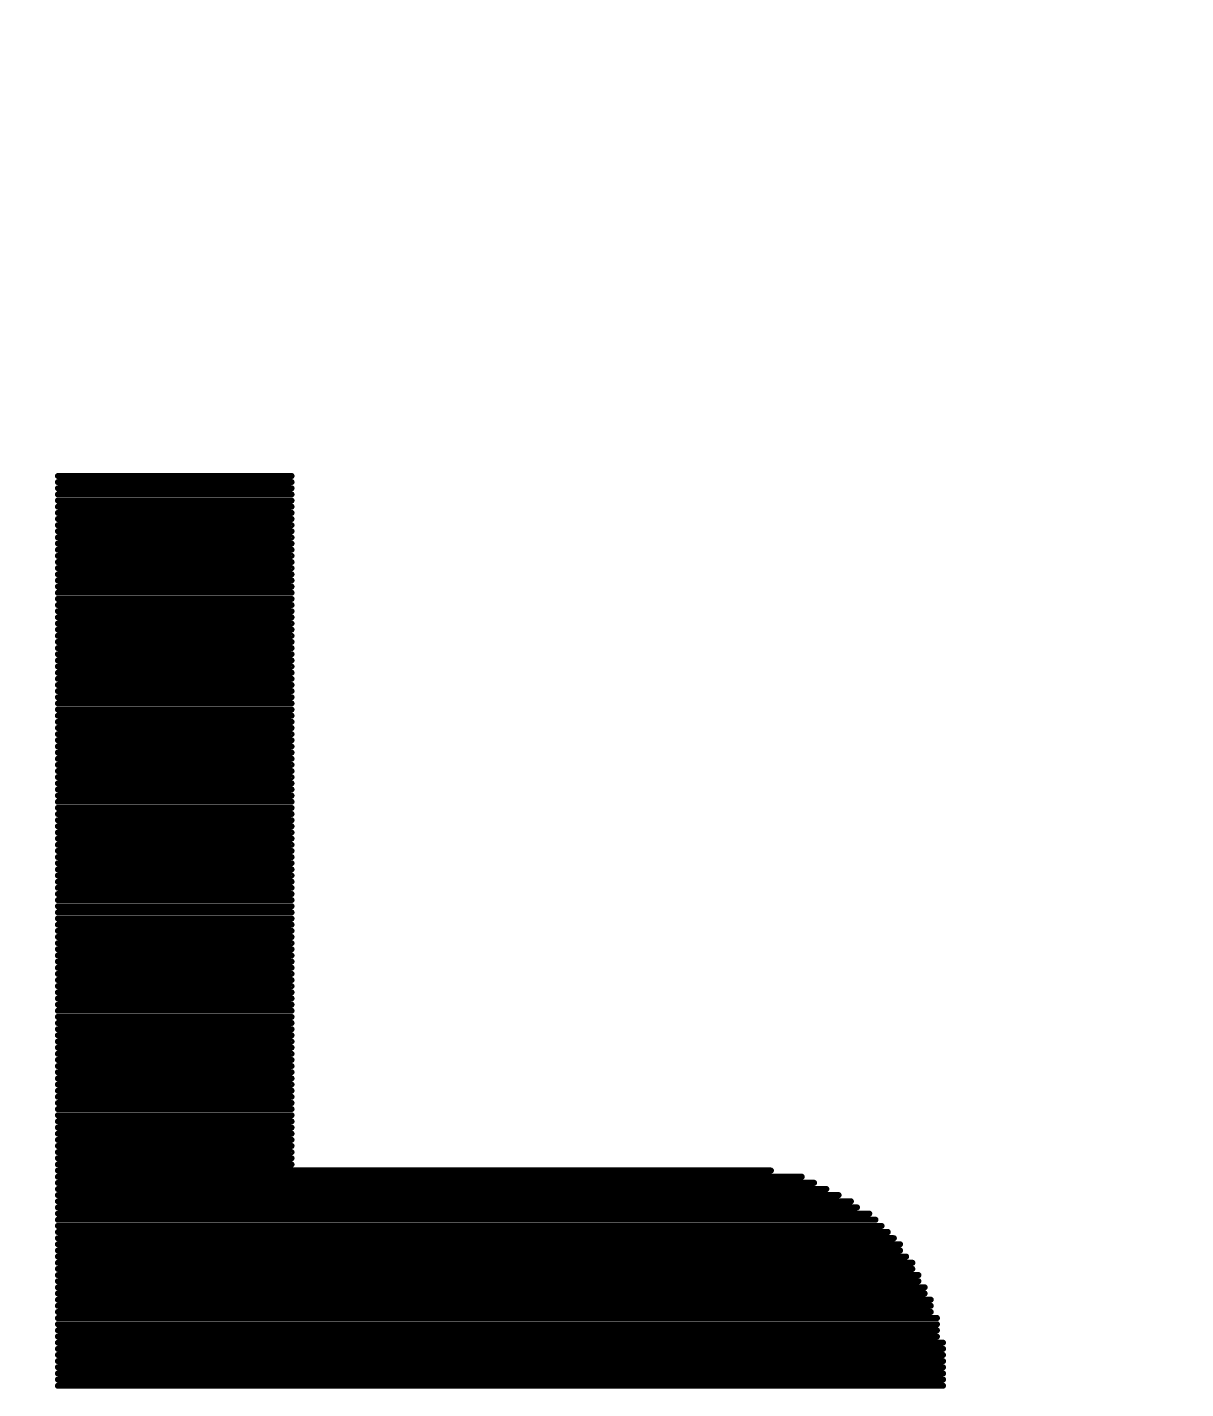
# Model space of a CAD drawing. Header units: millimetres. Extents: x -46.4 to 46.4, y -47.3 to 46.4.
# Drawn here: x -21.236 to -20.039, y -0.213 to 1.193 of the extents above; entities that cross this region are included whole.
import ezdxf

# ---------------------------------------------------------------- set-up
doc = ezdxf.new("R2010")
doc.units = ezdxf.units.MM
doc.layers.add('BottomOverlay', color=54, linetype='Continuous')
doc.layers.add('Mechanical1', color=6, linetype='Continuous')

# ---------------------------------------------------------------- blocks, each defined once
blk = doc.blocks.new('________2')
at = {"layer": 'BottomOverlay', "const_width": 0.00635}
for points in [[(2.7955, -2.2704), (3.0368, -2.2704)], [(2.7955, -2.2767), (3.0368, -2.2767)], [(2.7955, -2.2831), (3.0368, -2.2831)], [(2.7955, -2.2894), (3.0368, -2.2894)], [(2.7955, -2.2958), (3.0368, -2.2958)], [(2.7955, -2.3021), (3.0368, -2.3021)], [(2.7955, -2.3085), (3.0368, -2.3085)], [(2.7955, -2.3148), (3.0368, -2.3148)], [(2.7955, -2.3212), (3.0368, -2.3212)], [(2.7955, -2.3275), (3.0368, -2.3275)], [(2.7955, -2.3339), (3.0368, -2.3339)], [(2.7955, -2.3402), (3.0368, -2.3402)], [(2.7955, -2.3466), (3.0368, -2.3466)], [(2.7955, -2.3529), (3.0368, -2.3529)], [(2.7955, -2.3593), (3.0368, -2.3593)], [(2.7955, -2.3656), (3.0368, -2.3656)], [(2.7955, -2.372), (3.0368, -2.372)], [(2.7955, -2.3783), (3.0368, -2.3783)], [(2.7955, -2.3847), (3.0368, -2.3847)], [(2.7955, -2.391), (3.0368, -2.391)], [(2.7955, -2.3974), (3.0368, -2.3974)], [(2.7955, -2.4037), (3.0368, -2.4037)], [(2.7955, -2.4101), (3.0368, -2.4101)], [(2.7955, -2.4164), (3.0368, -2.4164)], [(2.7955, -2.4228), (3.0368, -2.4228)], [(2.7955, -2.4291), (3.0368, -2.4291)], [(2.7955, -2.4355), (3.0368, -2.4355)], [(2.7955, -2.4418), (3.0368, -2.4418)], [(2.7955, -2.4482), (3.0368, -2.4482)], [(2.7955, -2.4545), (3.0368, -2.4545)], [(2.7955, -2.4609), (3.0368, -2.4609)], [(2.7955, -2.4672), (3.0368, -2.4672)], [(2.7955, -2.4736), (3.0368, -2.4736)], [(2.7955, -2.4799), (3.0368, -2.4799)], [(2.7955, -2.4863), (3.0368, -2.4863)], [(2.7955, -2.4926), (3.0368, -2.4926)], [(2.7955, -2.499), (3.0368, -2.499)], [(2.7955, -2.5053), (3.0368, -2.5053)], [(2.7955, -2.5117), (3.0368, -2.5117)], [(2.7955, -2.518), (3.0368, -2.518)], [(2.7955, -2.5244), (3.0368, -2.5244)], [(2.7955, -2.5307), (3.0368, -2.5307)], [(2.7955, -2.5371), (3.0368, -2.5371)], [(2.7955, -2.5434), (3.0368, -2.5434)], [(2.7955, -2.5498), (3.0368, -2.5498)], [(2.7955, -2.5561), (3.0368, -2.5561)], [(2.7955, -2.5625), (3.0368, -2.5625)], [(2.7955, -2.5688), (3.0368, -2.5688)], [(2.7955, -2.5752), (3.0368, -2.5752)], [(2.7955, -2.5815), (3.0368, -2.5815)], [(2.7955, -2.5879), (3.0368, -2.5879)], [(2.7955, -2.5942), (3.0368, -2.5942)], [(2.7955, -2.6006), (3.0368, -2.6006)], [(2.7955, -2.6069), (3.0368, -2.6069)], [(2.7955, -2.6133), (3.0368, -2.6133)], [(2.7955, -2.6196), (3.0368, -2.6196)], [(2.7955, -2.626), (3.0368, -2.626)], [(2.7955, -2.6323), (3.0368, -2.6323)], [(2.7955, -2.6387), (3.0368, -2.6387)], [(2.7955, -2.645), (3.0368, -2.645)], [(2.7955, -2.6514), (3.0368, -2.6514)], [(2.7955, -2.6577), (3.0368, -2.6577)], [(2.7955, -2.6641), (3.0368, -2.6641)], [(2.7955, -2.6704), (3.0368, -2.6704)], [(2.7955, -2.6768), (3.0368, -2.6768)], [(2.7955, -2.6831), (3.0368, -2.6831)], [(2.7955, -2.6895), (3.0368, -2.6895)], [(2.7955, -2.6958), (3.0368, -2.6958)], [(2.7955, -2.7022), (3.0368, -2.7022)], [(2.7955, -2.7085), (3.0368, -2.7085)], [(2.7955, -2.7149), (3.0368, -2.7149)], [(2.7955, -2.7212), (3.0368, -2.7212)], [(2.7955, -2.7276), (3.0368, -2.7276)], [(2.7955, -2.7339), (3.0368, -2.7339)], [(2.7955, -2.7403), (3.0368, -2.7403)], [(2.7955, -2.7466), (3.0368, -2.7466)], [(2.7955, -2.753), (3.0368, -2.753)], [(2.7955, -2.7593), (3.0368, -2.7593)], [(2.7955, -2.7657), (3.0368, -2.7657)], [(2.7955, -2.772), (3.0368, -2.772)], [(2.7955, -2.7784), (3.0368, -2.7784)], [(2.7955, -2.7847), (3.0368, -2.7847)], [(2.7955, -2.7911), (3.0368, -2.7911)], [(2.7955, -2.7974), (3.0368, -2.7974)], [(2.7955, -2.8038), (3.0368, -2.8038)], [(2.7955, -2.8101), (3.0368, -2.8101)], [(2.7955, -2.8165), (3.0368, -2.8165)], [(2.7955, -2.8228), (3.0368, -2.8228)], [(2.7955, -2.8292), (3.0368, -2.8292)], [(2.7955, -2.8355), (3.0368, -2.8355)], [(2.7955, -2.8419), (3.0368, -2.8419)], [(2.7955, -2.8482), (3.0368, -2.8482)], [(2.7955, -2.8546), (3.0368, -2.8546)], [(2.7955, -2.8609), (3.0368, -2.8609)], [(2.7955, -2.8673), (3.0368, -2.8673)], [(2.7955, -2.8736), (3.0368, -2.8736)], [(2.7955, -2.88), (3.0368, -2.88)], [(2.7955, -2.8863), (3.0368, -2.8863)], [(2.7955, -2.8927), (3.0368, -2.8927)], [(2.7955, -2.899), (3.0368, -2.899)], [(2.7955, -2.9054), (3.0368, -2.9054)], [(2.7955, -2.9117), (3.0368, -2.9117)], [(2.7955, -2.9181), (3.0368, -2.9181)], [(2.7955, -2.9244), (3.0368, -2.9244)], [(2.7955, -2.9308), (3.0368, -2.9308)], [(2.7955, -2.9371), (3.0368, -2.9371)], [(2.7955, -2.9435), (3.0368, -2.9435)], [(2.7955, -2.9498), (3.0368, -2.9498)], [(2.7955, -2.9562), (3.0368, -2.9562)], [(2.7955, -2.9625), (3.0368, -2.9625)], [(2.7955, -2.9689), (3.0368, -2.9689)], [(2.7955, -2.9752), (3.0368, -2.9752)], [(2.7955, -2.9816), (3.0368, -2.9816)], [(2.7955, -2.9879), (3.5321, -2.9879)], [(2.7955, -2.9943), (3.5639, -2.9943)], [(2.7955, -3.0006), (3.5766, -3.0006)], [(2.7955, -3.007), (3.5893, -3.007)], [(2.7955, -3.0133), (3.602, -3.0133)], [(2.7955, -3.0197), (3.6147, -3.0197)], [(2.7955, -3.026), (3.621, -3.026)], [(2.7955, -3.0324), (3.6337, -3.0324)], [(2.7955, -3.0387), (3.6401, -3.0387)], [(2.7955, -3.0451), (3.6464, -3.0451)], [(2.7955, -3.0514), (3.6528, -3.0514)], [(2.7955, -3.0578), (3.6591, -3.0578)], [(2.7955, -3.0641), (3.6655, -3.0641)], [(2.7955, -3.0705), (3.6655, -3.0705)], [(2.7955, -3.0768), (3.6718, -3.0768)], [(2.7955, -3.0832), (3.6782, -3.0832)], [(2.7955, -3.0895), (3.6782, -3.0895)], [(2.7955, -3.0959), (3.6845, -3.0959)], [(2.7955, -3.1022), (3.6845, -3.1022)], [(2.7955, -3.1086), (3.6909, -3.1086)], [(2.7955, -3.1149), (3.6909, -3.1149)], [(2.7955, -3.1213), (3.6972, -3.1213)], [(2.7955, -3.1276), (3.6972, -3.1276)], [(2.7955, -3.134), (3.6972, -3.134)], [(2.7955, -3.1403), (3.7036, -3.1403)], [(2.7955, -3.1467), (3.7036, -3.1467)], [(2.7955, -3.153), (3.7036, -3.153)], [(2.7955, -3.1594), (3.7036, -3.1594)], [(2.7955, -3.1657), (3.7099, -3.1657)], [(2.7955, -3.1721), (3.7099, -3.1721)], [(2.7955, -3.1784), (3.7099, -3.1784)], [(2.7955, -3.1848), (3.7099, -3.1848)], [(2.7955, -3.1911), (3.7099, -3.1911)], [(2.7955, -3.1975), (3.7099, -3.1975)], [(2.7955, -3.2038), (3.7099, -3.2038)], [(2.7955, -3.2102), (3.7099, -3.2102)]]:
    blk.add_lwpolyline(points, dxfattribs=at)
at = {"layer": 'BottomOverlay', "const_width": 0.00317}
for points in [[(2.794, -2.2704, 1), (2.7971, -2.2704, 1)], [(2.794, -2.2767, 1), (2.7971, -2.2767, 1)], [(3.0353, -2.2704, 1), (3.0384, -2.2704, 1)], [(3.0353, -2.2767, 1), (3.0384, -2.2767, 1)], [(2.794, -2.2831, 1), (2.7971, -2.2831, 1)], [(2.794, -2.2894, 1), (2.7971, -2.2894, 1)], [(2.794, -2.2958, 1), (2.7971, -2.2958, 1)], [(3.0353, -2.2831, 1), (3.0384, -2.2831, 1)], [(3.0353, -2.2894, 1), (3.0384, -2.2894, 1)], [(3.0353, -2.2958, 1), (3.0384, -2.2958, 1)], [(2.794, -2.3021, 1), (2.7971, -2.3021, 1)], [(2.794, -2.3085, 1), (2.7971, -2.3085, 1)], [(3.0353, -2.3021, 1), (3.0384, -2.3021, 1)], [(3.0353, -2.3085, 1), (3.0384, -2.3085, 1)], [(2.794, -2.3148, 1), (2.7971, -2.3148, 1)], [(2.794, -2.3212, 1), (2.7971, -2.3212, 1)], [(3.0353, -2.3148, 1), (3.0384, -2.3148, 1)], [(3.0353, -2.3212, 1), (3.0384, -2.3212, 1)], [(2.794, -2.3275, 1), (2.7971, -2.3275, 1)], [(2.794, -2.3339, 1), (2.7971, -2.3339, 1)], [(3.0353, -2.3275, 1), (3.0384, -2.3275, 1)], [(3.0353, -2.3339, 1), (3.0384, -2.3339, 1)], [(2.794, -2.3402, 1), (2.7971, -2.3402, 1)], [(2.794, -2.3466, 1), (2.7971, -2.3466, 1)], [(3.0353, -2.3402, 1), (3.0384, -2.3402, 1)], [(3.0353, -2.3466, 1), (3.0384, -2.3466, 1)], [(2.794, -2.3529, 1), (2.7971, -2.3529, 1)], [(2.794, -2.3593, 1), (2.7971, -2.3593, 1)], [(2.794, -2.3656, 1), (2.7971, -2.3656, 1)], [(3.0353, -2.3529, 1), (3.0384, -2.3529, 1)], [(3.0353, -2.3593, 1), (3.0384, -2.3593, 1)], [(3.0353, -2.3656, 1), (3.0384, -2.3656, 1)], [(2.794, -2.372, 1), (2.7971, -2.372, 1)], [(2.794, -2.3783, 1), (2.7971, -2.3783, 1)], [(3.0353, -2.372, 1), (3.0384, -2.372, 1)], [(3.0353, -2.3783, 1), (3.0384, -2.3783, 1)], [(2.794, -2.3847, 1), (2.7971, -2.3847, 1)], [(2.794, -2.391, 1), (2.7971, -2.391, 1)], [(3.0353, -2.3847, 1), (3.0384, -2.3847, 1)], [(3.0353, -2.391, 1), (3.0384, -2.391, 1)], [(2.794, -2.3974, 1), (2.7971, -2.3974, 1)], [(2.794, -2.4037, 1), (2.7971, -2.4037, 1)], [(3.0353, -2.3974, 1), (3.0384, -2.3974, 1)], [(3.0353, -2.4037, 1), (3.0384, -2.4037, 1)], [(2.794, -2.4101, 1), (2.7971, -2.4101, 1)], [(2.794, -2.4164, 1), (2.7971, -2.4164, 1)], [(3.0353, -2.4101, 1), (3.0384, -2.4101, 1)], [(3.0353, -2.4164, 1), (3.0384, -2.4164, 1)], [(2.794, -2.4228, 1), (2.7971, -2.4228, 1)], [(2.794, -2.4291, 1), (2.7971, -2.4291, 1)], [(2.794, -2.4355, 1), (2.7971, -2.4355, 1)], [(3.0353, -2.4228, 1), (3.0384, -2.4228, 1)], [(3.0353, -2.4291, 1), (3.0384, -2.4291, 1)], [(3.0353, -2.4355, 1), (3.0384, -2.4355, 1)], [(2.794, -2.4418, 1), (2.7971, -2.4418, 1)], [(2.794, -2.4482, 1), (2.7971, -2.4482, 1)], [(3.0353, -2.4418, 1), (3.0384, -2.4418, 1)], [(3.0353, -2.4482, 1), (3.0384, -2.4482, 1)], [(2.794, -2.4545, 1), (2.7971, -2.4545, 1)], [(2.794, -2.4609, 1), (2.7971, -2.4609, 1)], [(3.0353, -2.4545, 1), (3.0384, -2.4545, 1)], [(3.0353, -2.4609, 1), (3.0384, -2.4609, 1)], [(2.794, -2.4672, 1), (2.7971, -2.4672, 1)], [(2.794, -2.4736, 1), (2.7971, -2.4736, 1)], [(3.0353, -2.4672, 1), (3.0384, -2.4672, 1)], [(3.0353, -2.4736, 1), (3.0384, -2.4736, 1)], [(2.794, -2.4799, 1), (2.7971, -2.4799, 1)], [(2.794, -2.4863, 1), (2.7971, -2.4863, 1)], [(2.794, -2.4926, 1), (2.7971, -2.4926, 1)], [(3.0353, -2.4799, 1), (3.0384, -2.4799, 1)], [(3.0353, -2.4863, 1), (3.0384, -2.4863, 1)], [(3.0353, -2.4926, 1), (3.0384, -2.4926, 1)], [(2.794, -2.499, 1), (2.7971, -2.499, 1)], [(2.794, -2.5053, 1), (2.7971, -2.5053, 1)], [(3.0353, -2.499, 1), (3.0384, -2.499, 1)], [(3.0353, -2.5053, 1), (3.0384, -2.5053, 1)], [(2.794, -2.5117, 1), (2.7971, -2.5117, 1)], [(2.794, -2.518, 1), (2.7971, -2.518, 1)], [(3.0353, -2.5117, 1), (3.0384, -2.5117, 1)], [(3.0353, -2.518, 1), (3.0384, -2.518, 1)], [(2.794, -2.5244, 1), (2.7971, -2.5244, 1)], [(2.794, -2.5307, 1), (2.7971, -2.5307, 1)], [(3.0353, -2.5244, 1), (3.0384, -2.5244, 1)], [(3.0353, -2.5307, 1), (3.0384, -2.5307, 1)], [(2.794, -2.5371, 1), (2.7971, -2.5371, 1)], [(2.794, -2.5434, 1), (2.7971, -2.5434, 1)], [(3.0353, -2.5371, 1), (3.0384, -2.5371, 1)], [(3.0353, -2.5434, 1), (3.0384, -2.5434, 1)], [(2.794, -2.5498, 1), (2.7971, -2.5498, 1)], [(2.794, -2.5561, 1), (2.7971, -2.5561, 1)], [(2.794, -2.5625, 1), (2.7971, -2.5625, 1)], [(3.0353, -2.5498, 1), (3.0384, -2.5498, 1)], [(3.0353, -2.5561, 1), (3.0384, -2.5561, 1)], [(3.0353, -2.5625, 1), (3.0384, -2.5625, 1)], [(2.794, -2.5688, 1), (2.7971, -2.5688, 1)], [(2.794, -2.5752, 1), (2.7971, -2.5752, 1)], [(3.0353, -2.5688, 1), (3.0384, -2.5688, 1)], [(3.0353, -2.5752, 1), (3.0384, -2.5752, 1)], [(2.794, -2.5815, 1), (2.7971, -2.5815, 1)], [(2.794, -2.5879, 1), (2.7971, -2.5879, 1)], [(3.0353, -2.5815, 1), (3.0384, -2.5815, 1)], [(3.0353, -2.5879, 1), (3.0384, -2.5879, 1)], [(2.794, -2.5942, 1), (2.7971, -2.5942, 1)], [(2.794, -2.6006, 1), (2.7971, -2.6006, 1)], [(3.0353, -2.5942, 1), (3.0384, -2.5942, 1)], [(3.0353, -2.6006, 1), (3.0384, -2.6006, 1)], [(2.794, -2.6069, 1), (2.7971, -2.6069, 1)], [(2.794, -2.6133, 1), (2.7971, -2.6133, 1)], [(3.0353, -2.6069, 1), (3.0384, -2.6069, 1)], [(3.0353, -2.6133, 1), (3.0384, -2.6133, 1)], [(2.794, -2.6196, 1), (2.7971, -2.6196, 1)], [(2.794, -2.626, 1), (2.7971, -2.626, 1)], [(2.794, -2.6323, 1), (2.7971, -2.6323, 1)], [(3.0353, -2.6196, 1), (3.0384, -2.6196, 1)], [(3.0353, -2.626, 1), (3.0384, -2.626, 1)], [(3.0353, -2.6323, 1), (3.0384, -2.6323, 1)], [(2.794, -2.6387, 1), (2.7971, -2.6387, 1)], [(2.794, -2.645, 1), (2.7971, -2.645, 1)], [(3.0353, -2.6387, 1), (3.0384, -2.6387, 1)], [(3.0353, -2.645, 1), (3.0384, -2.645, 1)], [(2.794, -2.6514, 1), (2.7971, -2.6514, 1)], [(2.794, -2.6577, 1), (2.7971, -2.6577, 1)], [(3.0353, -2.6514, 1), (3.0384, -2.6514, 1)], [(3.0353, -2.6577, 1), (3.0384, -2.6577, 1)], [(2.794, -2.6641, 1), (2.7971, -2.6641, 1)], [(2.794, -2.6704, 1), (2.7971, -2.6704, 1)], [(3.0353, -2.6641, 1), (3.0384, -2.6641, 1)], [(3.0353, -2.6704, 1), (3.0384, -2.6704, 1)], [(2.794, -2.6768, 1), (2.7971, -2.6768, 1)], [(2.794, -2.6831, 1), (2.7971, -2.6831, 1)], [(2.794, -2.6895, 1), (2.7971, -2.6895, 1)], [(3.0353, -2.6768, 1), (3.0384, -2.6768, 1)], [(3.0353, -2.6831, 1), (3.0384, -2.6831, 1)], [(3.0353, -2.6895, 1), (3.0384, -2.6895, 1)], [(2.794, -2.6958, 1), (2.7971, -2.6958, 1)], [(2.794, -2.7022, 1), (2.7971, -2.7022, 1)], [(3.0353, -2.6958, 1), (3.0384, -2.6958, 1)], [(3.0353, -2.7022, 1), (3.0384, -2.7022, 1)], [(2.794, -2.7085, 1), (2.7971, -2.7085, 1)], [(2.794, -2.7149, 1), (2.7971, -2.7149, 1)], [(3.0353, -2.7085, 1), (3.0384, -2.7085, 1)], [(3.0353, -2.7149, 1), (3.0384, -2.7149, 1)], [(2.794, -2.7212, 1), (2.7971, -2.7212, 1)], [(2.794, -2.7276, 1), (2.7971, -2.7276, 1)], [(3.0353, -2.7212, 1), (3.0384, -2.7212, 1)], [(3.0353, -2.7276, 1), (3.0384, -2.7276, 1)], [(2.794, -2.7339, 1), (2.7971, -2.7339, 1)], [(2.794, -2.7403, 1), (2.7971, -2.7403, 1)], [(3.0353, -2.7339, 1), (3.0384, -2.7339, 1)], [(3.0353, -2.7403, 1), (3.0384, -2.7403, 1)], [(2.794, -2.7466, 1), (2.7971, -2.7466, 1)], [(2.794, -2.753, 1), (2.7971, -2.753, 1)], [(2.794, -2.7593, 1), (2.7971, -2.7593, 1)], [(3.0353, -2.7466, 1), (3.0384, -2.7466, 1)], [(3.0353, -2.753, 1), (3.0384, -2.753, 1)], [(3.0353, -2.7593, 1), (3.0384, -2.7593, 1)], [(2.794, -2.7657, 1), (2.7971, -2.7657, 1)], [(2.794, -2.772, 1), (2.7971, -2.772, 1)], [(3.0353, -2.7657, 1), (3.0384, -2.7657, 1)], [(3.0353, -2.772, 1), (3.0384, -2.772, 1)], [(2.794, -2.7784, 1), (2.7971, -2.7784, 1)], [(2.794, -2.7847, 1), (2.7971, -2.7847, 1)], [(3.0353, -2.7784, 1), (3.0384, -2.7784, 1)], [(3.0353, -2.7847, 1), (3.0384, -2.7847, 1)], [(2.794, -2.7911, 1), (2.7971, -2.7911, 1)], [(2.794, -2.7974, 1), (2.7971, -2.7974, 1)], [(3.0353, -2.7911, 1), (3.0384, -2.7911, 1)], [(3.0353, -2.7974, 1), (3.0384, -2.7974, 1)], [(2.794, -2.8038, 1), (2.7971, -2.8038, 1)], [(2.794, -2.8101, 1), (2.7971, -2.8101, 1)], [(3.0353, -2.8038, 1), (3.0384, -2.8038, 1)], [(3.0353, -2.8101, 1), (3.0384, -2.8101, 1)], [(2.794, -2.8165, 1), (2.7971, -2.8165, 1)], [(2.794, -2.8228, 1), (2.7971, -2.8228, 1)], [(2.794, -2.8292, 1), (2.7971, -2.8292, 1)], [(3.0353, -2.8165, 1), (3.0384, -2.8165, 1)], [(3.0353, -2.8228, 1), (3.0384, -2.8228, 1)], [(3.0353, -2.8292, 1), (3.0384, -2.8292, 1)], [(2.794, -2.8355, 1), (2.7971, -2.8355, 1)], [(2.794, -2.8419, 1), (2.7971, -2.8419, 1)], [(3.0353, -2.8355, 1), (3.0384, -2.8355, 1)], [(3.0353, -2.8419, 1), (3.0384, -2.8419, 1)], [(2.794, -2.8482, 1), (2.7971, -2.8482, 1)], [(2.794, -2.8546, 1), (2.7971, -2.8546, 1)], [(3.0353, -2.8482, 1), (3.0384, -2.8482, 1)], [(3.0353, -2.8546, 1), (3.0384, -2.8546, 1)], [(2.794, -2.8609, 1), (2.7971, -2.8609, 1)], [(2.794, -2.8673, 1), (2.7971, -2.8673, 1)], [(3.0353, -2.8609, 1), (3.0384, -2.8609, 1)], [(3.0353, -2.8673, 1), (3.0384, -2.8673, 1)], [(2.794, -2.8736, 1), (2.7971, -2.8736, 1)], [(2.794, -2.88, 1), (2.7971, -2.88, 1)], [(2.794, -2.8863, 1), (2.7971, -2.8863, 1)], [(3.0353, -2.8736, 1), (3.0384, -2.8736, 1)], [(3.0353, -2.88, 1), (3.0384, -2.88, 1)], [(3.0353, -2.8863, 1), (3.0384, -2.8863, 1)], [(2.794, -2.8927, 1), (2.7971, -2.8927, 1)], [(2.794, -2.899, 1), (2.7971, -2.899, 1)], [(3.0353, -2.8927, 1), (3.0384, -2.8927, 1)], [(3.0353, -2.899, 1), (3.0384, -2.899, 1)], [(2.794, -2.9054, 1), (2.7971, -2.9054, 1)], [(2.794, -2.9117, 1), (2.7971, -2.9117, 1)], [(3.0353, -2.9054, 1), (3.0384, -2.9054, 1)], [(3.0353, -2.9117, 1), (3.0384, -2.9117, 1)], [(2.794, -2.9181, 1), (2.7971, -2.9181, 1)], [(2.794, -2.9244, 1), (2.7971, -2.9244, 1)], [(3.0353, -2.9181, 1), (3.0384, -2.9181, 1)], [(3.0353, -2.9244, 1), (3.0384, -2.9244, 1)], [(2.794, -2.9308, 1), (2.7971, -2.9308, 1)], [(2.794, -2.9371, 1), (2.7971, -2.9371, 1)], [(3.0353, -2.9308, 1), (3.0384, -2.9308, 1)], [(3.0353, -2.9371, 1), (3.0384, -2.9371, 1)], [(2.794, -2.9435, 1), (2.7971, -2.9435, 1)], [(2.794, -2.9498, 1), (2.7971, -2.9498, 1)], [(2.794, -2.9562, 1), (2.7971, -2.9562, 1)], [(3.0353, -2.9435, 1), (3.0384, -2.9435, 1)], [(3.0353, -2.9498, 1), (3.0384, -2.9498, 1)], [(3.0353, -2.9562, 1), (3.0384, -2.9562, 1)], [(2.794, -2.9625, 1), (2.7971, -2.9625, 1)], [(2.794, -2.9689, 1), (2.7971, -2.9689, 1)], [(3.0353, -2.9625, 1), (3.0384, -2.9625, 1)], [(3.0353, -2.9689, 1), (3.0384, -2.9689, 1)], [(2.794, -2.9752, 1), (2.7971, -2.9752, 1)], [(2.794, -2.9816, 1), (2.7971, -2.9816, 1)], [(3.0353, -2.9752, 1), (3.0384, -2.9752, 1)], [(3.0353, -2.9816, 1), (3.0384, -2.9816, 1)], [(2.794, -2.9879, 1), (2.7971, -2.9879, 1)], [(2.794, -2.9943, 1), (2.7971, -2.9943, 1)], [(3.5306, -2.9879, 1), (3.5337, -2.9879, 1)], [(3.5623, -2.9943, 1), (3.5655, -2.9943, 1)], [(2.794, -3.0006, 1), (2.7971, -3.0006, 1)], [(2.794, -3.007, 1), (2.7971, -3.007, 1)], [(3.575, -3.0006, 1), (3.5782, -3.0006, 1)], [(3.5877, -3.007, 1), (3.5909, -3.007, 1)], [(2.794, -3.0133, 1), (2.7971, -3.0133, 1)], [(2.794, -3.0197, 1), (2.7971, -3.0197, 1)], [(2.794, -3.026, 1), (2.7971, -3.026, 1)], [(3.6004, -3.0133, 1), (3.6036, -3.0133, 1)], [(3.6131, -3.0197, 1), (3.6163, -3.0197, 1)], [(3.6195, -3.026, 1), (3.6226, -3.026, 1)], [(2.794, -3.0324, 1), (2.7971, -3.0324, 1)], [(2.794, -3.0387, 1), (2.7971, -3.0387, 1)], [(3.6322, -3.0324, 1), (3.6353, -3.0324, 1)], [(3.6385, -3.0387, 1), (3.6417, -3.0387, 1)], [(2.794, -3.0451, 1), (2.7971, -3.0451, 1)], [(2.794, -3.0514, 1), (2.7971, -3.0514, 1)], [(3.6449, -3.0451, 1), (3.648, -3.0451, 1)], [(3.6512, -3.0514, 1), (3.6544, -3.0514, 1)], [(2.794, -3.0578, 1), (2.7971, -3.0578, 1)], [(2.794, -3.0641, 1), (2.7971, -3.0641, 1)], [(3.6576, -3.0578, 1), (3.6607, -3.0578, 1)], [(3.6639, -3.0641, 1), (3.6671, -3.0641, 1)], [(2.794, -3.0705, 1), (2.7971, -3.0705, 1)], [(2.794, -3.0768, 1), (2.7971, -3.0768, 1)], [(2.794, -3.0832, 1), (2.7971, -3.0832, 1)], [(3.6639, -3.0705, 1), (3.6671, -3.0705, 1)], [(3.6703, -3.0768, 1), (3.6734, -3.0768, 1)], [(3.6766, -3.0832, 1), (3.6798, -3.0832, 1)], [(2.794, -3.0895, 1), (2.7971, -3.0895, 1)], [(2.794, -3.0959, 1), (2.7971, -3.0959, 1)], [(3.6766, -3.0895, 1), (3.6798, -3.0895, 1)], [(3.683, -3.0959, 1), (3.6861, -3.0959, 1)], [(2.794, -3.1022, 1), (2.7971, -3.1022, 1)], [(2.794, -3.1086, 1), (2.7971, -3.1086, 1)], [(3.683, -3.1022, 1), (3.6861, -3.1022, 1)], [(3.6893, -3.1086, 1), (3.6925, -3.1086, 1)], [(2.794, -3.1149, 1), (2.7971, -3.1149, 1)], [(2.794, -3.1213, 1), (2.7971, -3.1213, 1)], [(3.6893, -3.1149, 1), (3.6925, -3.1149, 1)], [(3.6957, -3.1213, 1), (3.6988, -3.1213, 1)], [(2.794, -3.1276, 1), (2.7971, -3.1276, 1)], [(2.794, -3.134, 1), (2.7971, -3.134, 1)], [(3.6957, -3.1276, 1), (3.6988, -3.1276, 1)], [(3.6957, -3.134, 1), (3.6988, -3.134, 1)], [(2.794, -3.1403, 1), (2.7971, -3.1403, 1)], [(2.794, -3.1467, 1), (2.7971, -3.1467, 1)], [(2.794, -3.153, 1), (2.7971, -3.153, 1)], [(3.702, -3.1403, 1), (3.7052, -3.1403, 1)], [(3.702, -3.1467, 1), (3.7052, -3.1467, 1)], [(3.702, -3.153, 1), (3.7052, -3.153, 1)], [(2.794, -3.1594, 1), (2.7971, -3.1594, 1)], [(2.794, -3.1657, 1), (2.7971, -3.1657, 1)], [(3.702, -3.1594, 1), (3.7052, -3.1594, 1)], [(3.7084, -3.1657, 1), (3.7115, -3.1657, 1)], [(2.794, -3.1721, 1), (2.7971, -3.1721, 1)], [(2.794, -3.1784, 1), (2.7971, -3.1784, 1)], [(3.7084, -3.1721, 1), (3.7115, -3.1721, 1)], [(3.7084, -3.1784, 1), (3.7115, -3.1784, 1)], [(2.794, -3.1848, 1), (2.7971, -3.1848, 1)], [(2.794, -3.1911, 1), (2.7971, -3.1911, 1)], [(3.7084, -3.1848, 1), (3.7115, -3.1848, 1)], [(3.7084, -3.1911, 1), (3.7115, -3.1911, 1)], [(2.794, -3.1975, 1), (2.7971, -3.1975, 1)], [(2.794, -3.2038, 1), (2.7971, -3.2038, 1)], [(3.7084, -3.1975, 1), (3.7115, -3.1975, 1)], [(3.7084, -3.2038, 1), (3.7115, -3.2038, 1)], [(2.794, -3.2102, 1), (2.7971, -3.2102, 1)], [(3.7084, -3.2102, 1), (3.7115, -3.2102, 1)]]:
    blk.add_lwpolyline(points, format="xyb", close=True, dxfattribs=at)

msp = doc.modelspace()

# ---------------------------------------------------------------- linework, layer by layer
at = {"layer": 'BottomOverlay', "const_width": 0.508}
msp.add_lwpolyline([(-28.929, 0.9392, -0.221527), (-12.3943, 8.4487)], format="xyb", dxfattribs=at)
at = {"layer": 'Mechanical1', "const_width": 0.254}
for points in [[(-46.2567, 0, -0.414214), (0, 46.2567)], [(0, -46.2567, -0.414214), (-46.2567, 0)]]:
    msp.add_lwpolyline(points, format="xyb", dxfattribs=at)

# ---------------------------------------------------------------- block references
at = {"rotation": 360}
msp.add_blockref('________2', (-24, 3), dxfattribs=at)

doc.saveas('drawing.dxf')
